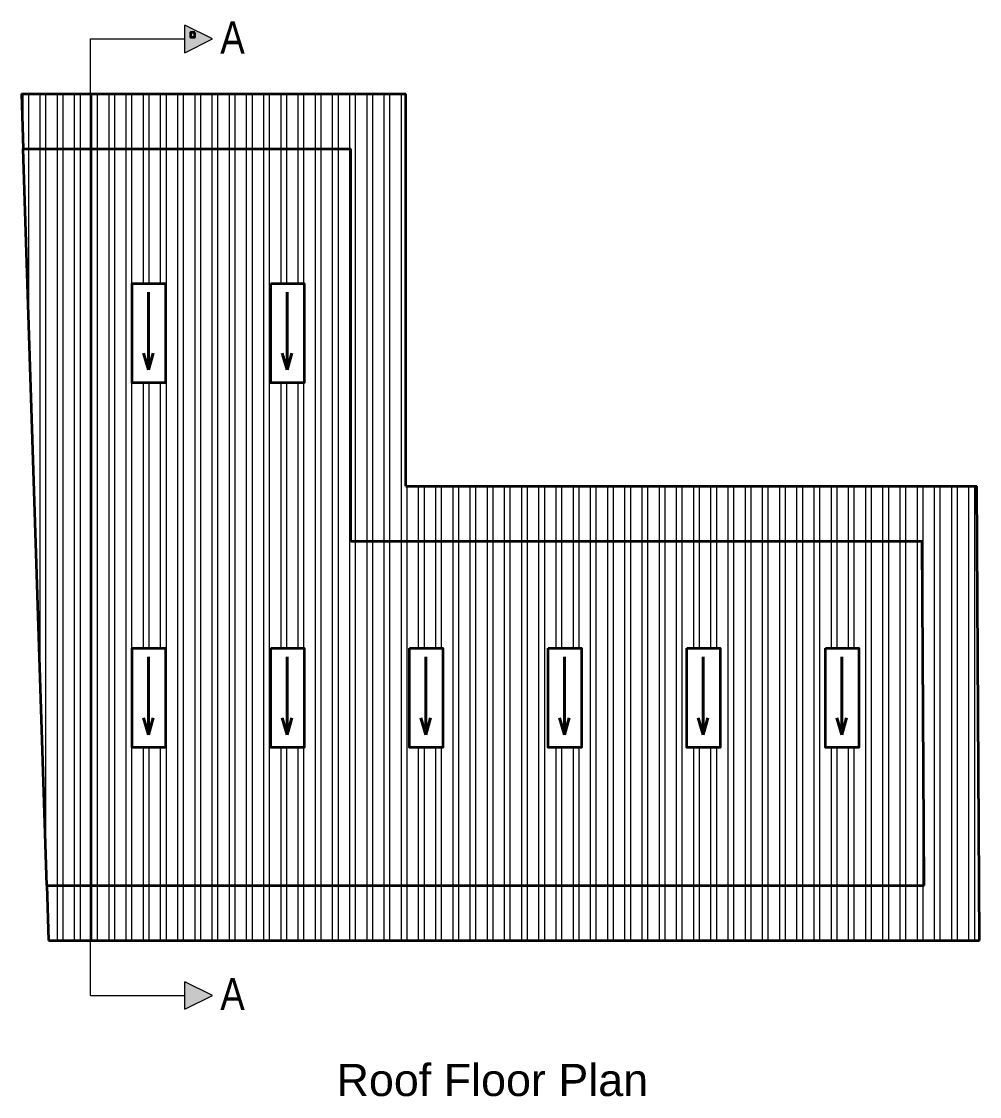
# Model space of a CAD drawing. Header units: inches. Extents: x 0 to 383786, y -43792 to 0.
# Drawn here: x 360317 to 360734.7, y -40531.8 to -40063.3 of the extents above; entities that cross this region are included whole.
import ezdxf

# ---------------------------------------------------------------- set-up
doc = ezdxf.new("R2010")
doc.units = ezdxf.units.IN
doc.header["$LTSCALE"] = 2
doc.header["$MEASUREMENT"] = 0
doc.layers.get('0').update_dxf_attribs({"linetype": 'CONTINUOUS'})
for name, color, linetype, lineweight in [('DIM_LINE', 173, 'CONTINUOUS', 20), ('door', 20, 'CONTINUOUS', 35), ('WALL - A', 1, 'CONTINUOUS', 40)]:
    doc.layers.add(name, color=color, linetype=linetype, lineweight=lineweight)
doc.styles.get("Standard").update_dxf_attribs({"font": 'ARIALN.TTF'})
pattern_1 = [(90, (-6237.355, 481.658), (-7.5, 0), []), (90, (-6234.855, 484.158), (-7.5, 0), [])]

msp = doc.modelspace()

# ---------------------------------------------------------------- hatches: boundary and pattern name
at = {"linetype": 'ByBlock', "lineweight": 5}
for points in [[(360400.24, -40070.9), (360388.24, -40076.9), (360388.24, -40064.9)], [(360400.24, -40487.82), (360388.24, -40493.82), (360388.24, -40481.82)]]:
    msp.add_hatch(color=7, dxfattribs=at).paths.add_polyline_path(points)
at = {"layer": 'DIM_LINE'}
h = msp.add_hatch(dxfattribs=at)
h.set_pattern_fill('ANSI32', color=256, scale=20, angle=45)
h.set_pattern_definition(pattern_1)
h.paths.add_polyline_path([(360734.75, -40463.82), (360733.57, -40265.82), (360484.62, -40265.82), (360484.62, -40094.82), (360316.98, -40094.82), (360317.75, -40118.82), (360460.62, -40118.82), (360460.62, -40289.82), (360709.72, -40289.82), (360710.61, -40439.82), (360328.05, -40439.82), (360328.82, -40463.82)])
h = msp.add_hatch(dxfattribs=at)
h.set_pattern_fill('ANSI32', color=256, scale=20, angle=45)
h.set_pattern_definition(pattern_1)
h.paths.add_polyline_path([(360460.62, -40289.82), (360460.62, -40118.82), (360317.75, -40118.82), (360328.05, -40439.82), (360710.61, -40439.82), (360709.72, -40289.82)])
h.paths.add_polyline_path([(360561.13, -40336.42), (360561.13, -40379.75), (360546.68, -40379.75), (360546.68, -40336.42)], flags=16)
h.paths.add_polyline_path([(360607.14, -40336.42), (360621.6, -40336.42), (360621.6, -40379.75), (360607.14, -40379.75)], flags=16)
h.paths.add_polyline_path([(360500.67, -40336.42), (360500.67, -40379.75), (360486.22, -40379.75), (360486.22, -40336.42)], flags=16)
h.paths.add_polyline_path([(360667.61, -40336.42), (360682.06, -40336.42), (360682.06, -40379.75), (360667.61, -40379.75)], flags=16)
h.paths.add_polyline_path([(360440.2, -40336.42), (360440.2, -40379.75), (360425.75, -40379.75), (360425.75, -40336.42)], flags=16)
h.paths.add_polyline_path([(360440.2, -40220.76), (360425.75, -40220.76), (360425.75, -40177.44), (360440.2, -40177.44)], flags=16)
h.paths.add_polyline_path([(360379.74, -40336.42), (360379.74, -40379.75), (360365.29, -40379.75), (360365.29, -40336.42)], flags=16)
h.paths.add_polyline_path([(360379.74, -40220.76), (360365.29, -40220.76), (360365.29, -40177.44), (360379.74, -40177.44)], flags=16)

# ---------------------------------------------------------------- linework, layer by layer
at = {"color": 7, "linetype": 'ByBlock', "lineweight": 5}
for p, q in [((360388.24, -40076.9), (360388.24, -40064.9)), ((360400.24, -40070.9), (360388.24, -40064.9)), ((360347.07, -40487.82), (360347.07, -40070.9)), ((360347.07, -40070.9), (360388.24, -40070.9)), ((360388.24, -40076.9), (360400.24, -40070.9)), ((360388.24, -40493.82), (360388.24, -40481.82)), ((360400.24, -40487.82), (360388.24, -40481.82)), ((360347.07, -40487.82), (360388.24, -40487.82)), ((360388.24, -40493.82), (360400.24, -40487.82))]:
    msp.add_line(p, q, dxfattribs=at)
at = {"layer": 'DIM_LINE'}
for points in [[(360365.29, -40220.76), (360379.74, -40220.76), (360379.74, -40177.44), (360365.29, -40177.44)], [(360425.75, -40220.76), (360440.2, -40220.76), (360440.2, -40177.44), (360425.75, -40177.44)], [(360365.29, -40379.75), (360379.74, -40379.75), (360379.74, -40336.42), (360365.29, -40336.42)], [(360425.75, -40379.75), (360440.2, -40379.75), (360440.2, -40336.42), (360425.75, -40336.42)], [(360486.22, -40379.75), (360500.67, -40379.75), (360500.67, -40336.42), (360486.22, -40336.42)], [(360546.68, -40379.75), (360561.13, -40379.75), (360561.13, -40336.42), (360546.68, -40336.42)], [(360607.14, -40379.75), (360621.6, -40379.75), (360621.6, -40336.42), (360607.14, -40336.42)], [(360667.61, -40379.75), (360682.06, -40379.75), (360682.06, -40336.42), (360667.61, -40336.42)]]:
    msp.add_lwpolyline(points, close=True, dxfattribs=at)
at = {"layer": 'door', "ltscale": 0.5}
for p, q in [((360316.98, -40094.82), (360484.62, -40094.82)), ((360316.98, -40094.82), (360317.75, -40118.82)), ((360484.62, -40265.82), (360484.62, -40094.82)), ((360317.75, -40118.82), (360460.62, -40118.82)), ((360328.05, -40439.82), (360317.75, -40118.82)), ((360460.62, -40289.82), (360460.62, -40118.82)), ((360484.62, -40265.82), (360733.57, -40265.82)), ((360734.75, -40463.82), (360733.57, -40265.82)), ((360460.62, -40289.82), (360709.72, -40289.82)), ((360710.61, -40439.82), (360709.72, -40289.82)), ((360710.55, -40430.82), (360710.61, -40430.82)), ((360328.05, -40439.82), (360710.61, -40439.82)), ((360328.05, -40439.82), (360328.82, -40463.82)), ((360701.61, -40439.87), (360701.61, -40439.82)), ((360328.82, -40463.82), (360734.75, -40463.82))]:
    msp.add_line(p, q, dxfattribs=at)
for points in [[(360392.63, -40068.05), (360390.63, -40068.05), (360390.63, -40070.05), (360392.63, -40070.05)], [(360365.29, -40177.44), (360379.74, -40177.44), (360379.74, -40220.76), (360365.29, -40220.76)], [(360425.75, -40177.44), (360440.2, -40177.44), (360440.2, -40220.76), (360425.75, -40220.76)], [(360365.29, -40336.42), (360379.74, -40336.42), (360379.74, -40379.75), (360365.29, -40379.75)], [(360425.75, -40336.42), (360440.2, -40336.42), (360440.2, -40379.75), (360425.75, -40379.75)], [(360486.22, -40336.42), (360500.67, -40336.42), (360500.67, -40379.75), (360486.22, -40379.75)], [(360546.68, -40336.42), (360561.13, -40336.42), (360561.13, -40379.75), (360546.68, -40379.75)], [(360607.14, -40336.42), (360621.6, -40336.42), (360621.6, -40379.75), (360607.14, -40379.75)], [(360667.61, -40336.42), (360682.06, -40336.42), (360682.06, -40379.75), (360667.61, -40379.75)]]:
    msp.add_lwpolyline(points, close=True, dxfattribs=at)
at = {"layer": 'WALL - A'}
for p, q in [((360372.32, -40181.2), (360372.32, -40215.18)), ((360432.78, -40181.2), (360432.78, -40215.18)), ((360372.32, -40215.18), (360370.19, -40207.88)), ((360372.32, -40215.18), (360374.45, -40207.88)), ((360432.78, -40215.18), (360430.66, -40207.88)), ((360432.78, -40215.18), (360434.91, -40207.88)), ((360372.32, -40340.18), (360372.32, -40374.16)), ((360432.78, -40340.18), (360432.78, -40374.16)), ((360493.25, -40340.18), (360493.25, -40374.16)), ((360553.71, -40340.18), (360553.71, -40374.16)), ((360614.18, -40340.18), (360614.18, -40374.16)), ((360674.64, -40340.18), (360674.64, -40374.16)), ((360372.32, -40374.16), (360370.19, -40366.86)), ((360372.32, -40374.16), (360374.45, -40366.86)), ((360432.78, -40374.16), (360430.66, -40366.86)), ((360432.78, -40374.16), (360434.91, -40366.86)), ((360493.25, -40374.16), (360491.12, -40366.86)), ((360493.25, -40374.16), (360495.37, -40366.86)), ((360553.71, -40374.16), (360551.59, -40366.86)), ((360553.71, -40374.16), (360555.84, -40366.86)), ((360614.18, -40374.16), (360612.05, -40366.86)), ((360614.18, -40374.16), (360616.3, -40366.86)), ((360674.64, -40374.16), (360672.51, -40366.86)), ((360674.64, -40374.16), (360676.77, -40366.86))]:
    msp.add_line(p, q, dxfattribs=at)

# ---------------------------------------------------------------- texts
at = {"color": 7, "linetype": 'ByBlock', "lineweight": 5, "char_height": 14}
for s, insert, width, attachment_point in [('A', (360414.35, -40063.28), 26.5803, 3), ('A', (360414.35, -40480.2), 26.5803, 3), ('{\\fArial CE|b0|i0|c0|p34;Roof\\fArial CE|b0|i0|c238|p34; Floor Plan}', (360522.3, -40524.75), 235.547, 5)]:
    msp.add_mtext(s, dxfattribs=dict(at, insert=insert, width=width, attachment_point=attachment_point))

doc.saveas('drawing.dxf')
